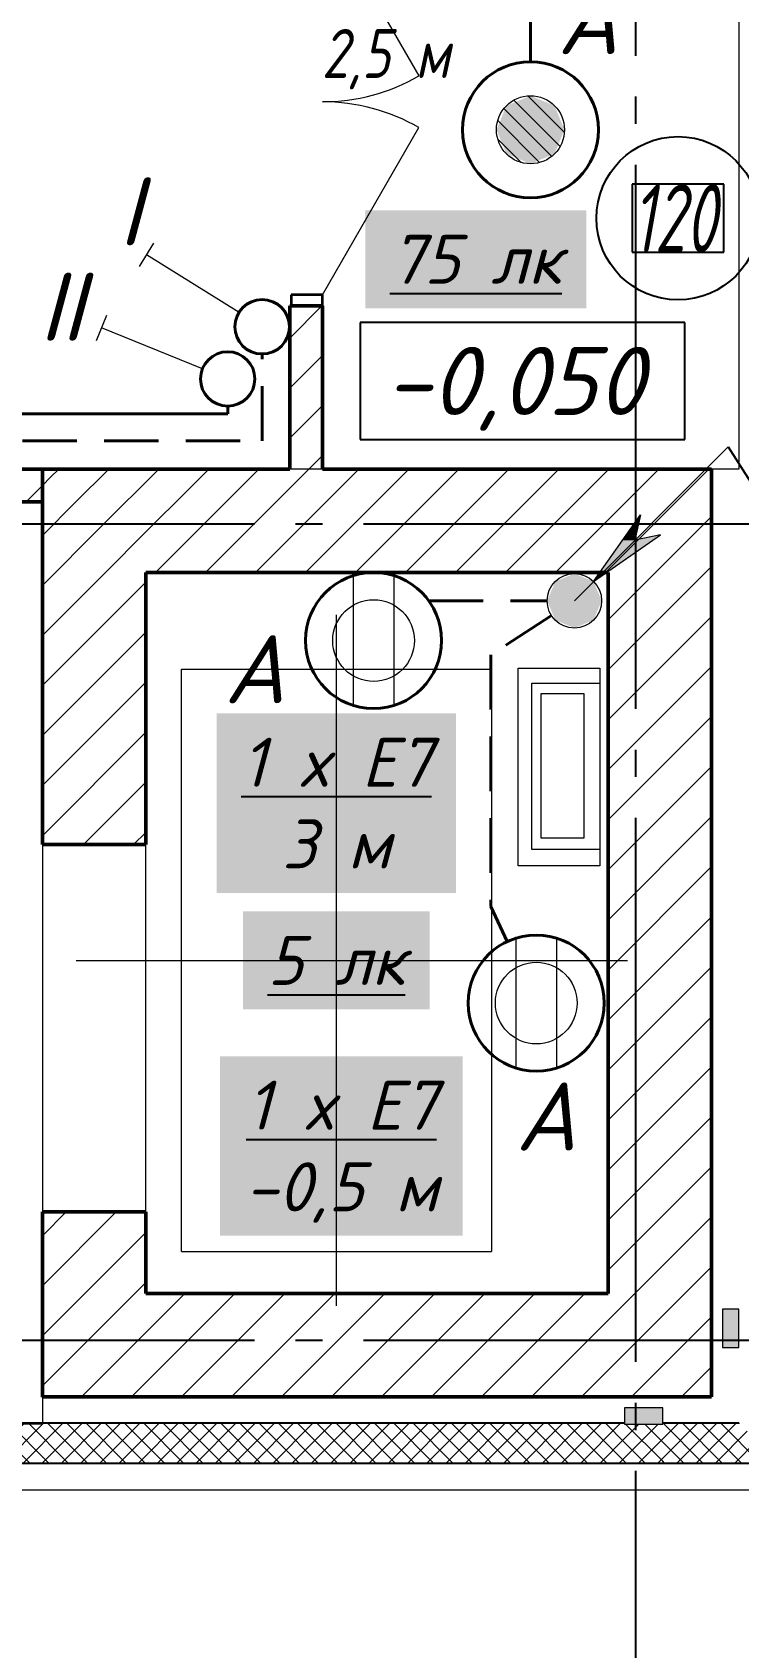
# Model space of a CAD drawing. Header units: millimetres. Extents: x 0 to 1293, y 0 to 420.
# Drawn here: x 562 to 588, y 148.3 to 207.7 of the extents above; entities that cross this region are included whole.
import ezdxf

# ---------------------------------------------------------------- set-up
doc = ezdxf.new("R2010")
doc.units = ezdxf.units.MM
for name, pattern in [('JIS_02_2.0', [3, 2, -1]), ('ГОСТ 2.303 5', [24, 20, -1.5, 1, -1.5]), ('СПКБ-0000-000-АР#001$0$Ashe', [300, 200, -100])]:
    doc.linetypes.add(name, pattern=pattern)
for name, color, linetype in [('@000', 7, 'Continuous'), ('Viewport1ForCustomObjects_0', 7, 'Continuous'), ('Viewport2ForCustomObjects_0', 7, 'Continuous'), ('Номер помещения', 7, 'Continuous'), ('СПКБ-0000-000-АР#001$0$Двери ArchiCAD', 7, 'Continuous'), ('СПКБ-0000-000-АР#001$0$Перекрытие новые', 7, 'Continuous'), ('СПКБ-0000-000-АР#001$0$Стены', 7, 'Continuous'), ('СПКБ-0000-000-АР#001$0$Фахверк', 7, 'Continuous'), ('Строительные оси', 7, 'Continuous'), ('ЭО_АВАРИЙНОЕ ОСВЕЩЕНИЕ', 7, 'Continuous'), ('ЭО_РАБОЧЕЕ ОСВЕЩЕНИЕ', 7, 'Continuous')]:
    doc.layers.add(name, color=color, linetype=linetype)
for name, color, linetype, lineweight, true_color in [('СПКБ-0000-000-АР#001$0$Двери ArchiCAD_Ном._пера__23', 7, 'Continuous', 35, 0xff6600), ('СПКБ-0000-000-АР#001$0$Двери ArchiCAD_Ном._пера__3', 7, 'Continuous', 18, 0xff6600), ('СПКБ-0000-000-АР#001$0$Двери ArchiCAD_Ном._пера__58', 7, 'Continuous', 50, 0xdf0000), ('СПКБ-0000-000-АР#001$0$Стены_Ном._пера__58', 7, 'Continuous', 50, 0xdf0000), ('СПКБ-0000-000-АР#001$0$Стены_Ном._пера__68', 7, 'Continuous', 20, 0xfd4435), ('СПКБ-0000-000-АР#001$0$Фахверк_Ном._пера__102', 7, 'Continuous', 13, 0xcccccc)]:
    doc.layers.add(name, color=color, linetype=linetype, lineweight=lineweight, true_color=true_color)
for name, color, linetype, lineweight in [('СПКБ-0000-000-АР#001$0$Линии_Ном._пера__20', 1, 'Continuous', 20), ('СПКБ-0000-000-АР#001$0$Лифты_Ном._пера__120', 7, 'Continuous', 13), ('СПКБ-0000-000-АР#001$0$Лифты_Ном._пера__20', 1, 'Continuous', 20), ('СПКБ-0000-000-АР#001$0$Перекрытие новые_Ном._пера__20', 1, 'Continuous', 20), ('СПКБ-0000-000-АР#001$0$Стены_Ном._пера__20', 1, 'Continuous', 20), ('СПКБ-0000-000-АР#001$0$Фахверк_Ном._пера__1', 7, 'Continuous', 13)]:
    doc.layers.add(name, color=color, linetype=linetype, lineweight=lineweight)
doc.styles.add('1.8', font='isocpeui.ttf', dxfattribs={"height": 1.8})
doc.styles.add('2.5', font='isocpeui.ttf')
doc.styles.add('CustomTextStyle16', font='isocpeui.ttf', dxfattribs={"height": 2.5})
doc.styles.add('CustomTextStyle49', font='isocpeui.ttf', dxfattribs={"width": 0.663175, "height": 2.5})
pattern_1 = [(45, (0, 0), (-35.35534, 35.35534), []), (135, (0, 0), (35.35534, 35.35534), [])]
pattern_2 = [(45, (0, 0), (-91.9239, 91.9239), [])]

# ---------------------------------------------------------------- blocks, each defined once
blk = doc.blocks.new('СПКБ-0000-000-АР#001$0$Перекрытие_1', base_point=(22461.2, 19188))
at = {"layer": 'СПКБ-0000-000-АР#001$0$Перекрытие новые_Ном._пера__20', "color": 1, "linetype": 'Continuous', "lineweight": 20, "flags": 128}
blk.add_lwpolyline([(22461.2, 19188), (22461.2, 15677.8), (25022.7, 15677.8), (25022.7, 7088.6), (22462.8, 7088.6), (22462.8, 3579), (17926.7, 3579), (17886.7, 19190.9)], close=True, dxfattribs=at)
blk = doc.blocks.new('СПКБ-0000-000-АР#001$0$Перекрытие_4', base_point=(22842.8, 6708.6))
at = {"layer": 'СПКБ-0000-000-АР#001$0$Перекрытие новые_Ном._пера__20', "color": 1, "linetype": 'Continuous', "lineweight": 20, "flags": 128}
blk.add_lwpolyline([(22842.8, 6708.6), (24542.8, 6708.6), (24543.8, 4058.6), (22842.8, 4058.6)], close=True, dxfattribs=at)
blk = doc.blocks.new('СПКБ-0000-000-АР#001$0$Стена_4', base_point=(17892.9, 3584))
at = {"layer": 'СПКБ-0000-000-АР#001$0$Стены_Ном._пера__68', "linetype": 'Continuous', "lineweight": 20, "true_color": 0xfd4435}
for points in [[(20133.4, 3584), (20133.4, 3581), (24603.1, 3581), (24603.1, 3584)], [(25022.7, 3584), (24743.1, 3584), (24743.1, 3581), (25025.7, 3581)], [(24603.1, 3437), (20133.4, 3437), (20133.4, 3434), (24603.1, 3434)], [(24603.1, 3434), (24743.1, 3434), (24743.1, 3437), (24603.1, 3437)], [(24743.1, 3434), (25172.7, 3434), (25169.7, 3437), (24743.1, 3437)]]:
    blk.add_hatch(color=20, dxfattribs=at).paths.add_polyline_path(points)
h = blk.add_hatch(dxfattribs=at)
h.set_pattern_fill('СЕТКА_5X5_ДИАГОНАЛЬНАЯ', color=20, style=0, pattern_type=2)
h.set_pattern_definition(pattern_1)
h.paths.add_polyline_path([(24603.1, 3581), (20133.4, 3581), (20133.4, 3484), (20133.4, 3437), (24603.1, 3437)])
h = blk.add_hatch(dxfattribs=at)
h.set_pattern_fill('СЕТКА_5X5_ДИАГОНАЛЬНАЯ', color=20, style=0, pattern_type=2)
h.set_pattern_definition(pattern_1)
h.paths.add_polyline_path([(24603.1, 3437), (24743.1, 3437), (24743.1, 3578.7), (24603.1, 3578.7)])
h = blk.add_hatch(dxfattribs=at)
h.set_pattern_fill('СЕТКА_5X5_ДИАГОНАЛЬНАЯ', color=20, style=0, pattern_type=2)
h.set_pattern_definition(pattern_1)
h.paths.add_polyline_path([(25025.7, 3581), (24743.1, 3581), (24743.1, 3437), (25169.7, 3437)])
at = {"layer": 'СПКБ-0000-000-АР#001$0$Стены_Ном._пера__68', "color": 20, "linetype": 'Continuous', "lineweight": 20, "true_color": 0xfd4435}
for p, q in [((24603.1, 3581), (20133.4, 3581)), ((25025.7, 3581), (24743.1, 3581)), ((20133.4, 3437), (24603.1, 3437)), ((24603.1, 3437), (24743.1, 3437)), ((24743.1, 3437), (25169.7, 3437))]:
    blk.add_line(p, q, dxfattribs=at)
at = {"layer": 'СПКБ-0000-000-АР#001$0$Стены_Ном._пера__68', "color": 20, "linetype": 'Continuous', "lineweight": 20, "true_color": 0xfd4435, "flags": 128}
for points in [[(24603.1, 3584), (20133.4, 3584)], [(25022.7, 3584), (24743.1, 3584)], [(20133.4, 3434), (25172.7, 3434)]]:
    blk.add_lwpolyline(points, dxfattribs=at)
blk = doc.blocks.new('СПКБ-0000-000-АР#001$0$Стена_11', base_point=(22842.8, 4058.6))
at = {"layer": 'СПКБ-0000-000-АР#001$0$Стены_Ном._пера__20', "linetype": 'Continuous', "lineweight": 20}
h = blk.add_hatch(dxfattribs=at)
h.set_pattern_fill('КИРПИЧ_ОБЫКНОВЕННЫЙ', color=1, style=0, pattern_type=2)
h.set_pattern_definition(pattern_2)
h.paths.add_polyline_path([(22462.8, 3678.6), (24922.8, 3678.6), (24542.8, 4058.6), (22842.8, 4058.6)])
at = {"layer": 'СПКБ-0000-000-АР#001$0$Стены_Ном._пера__58', "color": 12, "linetype": 'Continuous', "lineweight": 50, "true_color": 0xdf0000, "flags": 128}
for points in [[(24542.8, 4058.6), (22842.8, 4058.6)], [(22462.8, 3678.6), (24922.8, 3678.6)]]:
    blk.add_lwpolyline(points, dxfattribs=at)
blk = doc.blocks.new('СПКБ-0000-000-АР#001$0$Стена_12', base_point=(24542.8, 4058.6))
at = {"layer": 'СПКБ-0000-000-АР#001$0$Стены_Ном._пера__20', "linetype": 'Continuous', "lineweight": 20}
h = blk.add_hatch(dxfattribs=at)
h.set_pattern_fill('КИРПИЧ_ОБЫКНОВЕННЫЙ', color=1, style=0, pattern_type=2)
h.set_pattern_definition(pattern_2)
h.paths.add_polyline_path([(24922.8, 3678.6), (24922.8, 7088.6), (24542.8, 6708.6), (24542.8, 4058.6)])
at = {"layer": 'СПКБ-0000-000-АР#001$0$Стены_Ном._пера__58', "color": 12, "linetype": 'Continuous', "lineweight": 50, "true_color": 0xdf0000, "flags": 128}
for points in [[(24922.8, 3678.6), (24922.8, 7088.6)], [(24542.8, 6708.6), (24542.8, 4058.6)]]:
    blk.add_lwpolyline(points, dxfattribs=at)
blk = doc.blocks.new('СПКБ-0000-000-АР#001$0$Стена_13', base_point=(24542.8, 6708.6))
at = {"layer": 'СПКБ-0000-000-АР#001$0$Стены_Ном._пера__20', "linetype": 'Continuous', "lineweight": 20}
h = blk.add_hatch(dxfattribs=at)
h.set_pattern_fill('КИРПИЧ_ОБЫКНОВЕННЫЙ', color=1, style=0, pattern_type=2)
h.set_pattern_definition(pattern_2)
h.paths.add_polyline_path([(24922.8, 7088.6), (22462.8, 7088.6), (22842.8, 6708.6), (24542.8, 6708.6)])
at = {"layer": 'СПКБ-0000-000-АР#001$0$Стены_Ном._пера__58', "color": 12, "linetype": 'Continuous', "lineweight": 50, "true_color": 0xdf0000, "flags": 128}
for points in [[(23372.1, 7088.6), (22462.8, 7088.6)], [(24922.8, 7088.6), (23492.1, 7088.6)], [(22842.8, 6708.6), (24542.8, 6708.6)]]:
    blk.add_lwpolyline(points, dxfattribs=at)
blk = doc.blocks.new('СПКБ-0000-000-АР#001$0$Простой Проем Двери_3')
at = {"layer": 'СПКБ-0000-000-АР#001$0$Двери ArchiCAD_Ном._пера__58', "color": 12, "linetype": 'Continuous', "lineweight": 50, "true_color": 0xdf0000}
for p, q in [((-675, -380), (-675, 0)), ((675, -380), (675, 0))]:
    blk.add_line(p, q, dxfattribs=at)
blk = doc.blocks.new('СПКБ-0000-000-АР#001$0$Стена_14', base_point=(22842.8, 6708.6))
at = {"layer": 'СПКБ-0000-000-АР#001$0$Стены_Ном._пера__20', "linetype": 'Continuous', "lineweight": 20}
h = blk.add_hatch(dxfattribs=at)
h.set_pattern_fill('КИРПИЧ_ОБЫКНОВЕННЫЙ', color=1, style=0, pattern_type=2)
h.set_pattern_definition(pattern_2)
h.paths.add_polyline_path([(22462.8, 5708.6), (22842.8, 5708.6), (22842.8, 6708.6), (22462.8, 7088.6)])
h = blk.add_hatch(dxfattribs=at)
h.set_pattern_fill('КИРПИЧ_ОБЫКНОВЕННЫЙ', color=1, style=0, pattern_type=2)
h.set_pattern_definition(pattern_2)
h.paths.add_polyline_path([(22462.8, 3678.6), (22842.8, 4058.6), (22842.8, 4358.6), (22462.8, 4358.6)])
at = {"layer": 'СПКБ-0000-000-АР#001$0$Стены_Ном._пера__58', "color": 12, "linetype": 'Continuous', "lineweight": 50, "true_color": 0xdf0000, "flags": 128}
for points in [[(22462.8, 7088.6), (22462.8, 5708.6)], [(22842.8, 5708.6), (22842.8, 6708.6)], [(22462.8, 4358.6), (22462.8, 3678.6)], [(22842.8, 4058.6), (22842.8, 4358.6)]]:
    blk.add_lwpolyline(points, dxfattribs=at)
at = {"layer": 'СПКБ-0000-000-АР#001$0$Двери ArchiCAD', "color": 21, "linetype": 'Continuous', "lineweight": 18, "true_color": 0xff9955, "xscale": -1, "zscale": 1000, "rotation": 90}
blk.add_blockref('СПКБ-0000-000-АР#001$0$Простой Проем Двери_3', (22462.8, 5033.6), dxfattribs=at)
blk = doc.blocks.new('СПКБ-0000-000-АР#001$0$Однопольная Дверь 19')
at = {"layer": 'СПКБ-0000-000-АР#001$0$Двери ArchiCAD_Ном._пера__23', "color": 30, "linetype": 'Continuous', "lineweight": 35, "true_color": 0xff6600}
for p, q in [((-460, 0), (-500, 0)), ((-500, 0), (-500, -115)), ((-460, -115), (-460, 0)), ((500, 0), (460, 0)), ((460, 0), (460, -115)), ((500, -115), (500, 0)), ((-500, -115), (-460, -115)), ((460, -115), (500, -115))]:
    blk.add_line(p, q, dxfattribs=at)
at = {"layer": 'СПКБ-0000-000-АР#001$0$Двери ArchiCAD_Ном._пера__3', "color": 30, "linetype": 'Continuous', "lineweight": 18, "true_color": 0xff6600}
blk.add_line((460, 0), (-336.7, 460), dxfattribs=at)
blk.add_arc((460, 0), 920, 150, 180, dxfattribs=at)
at = {"layer": 'СПКБ-0000-000-АР#001$0$Двери ArchiCAD_Ном._пера__58', "color": 12, "linetype": 'Continuous', "lineweight": 50, "true_color": 0xdf0000}
for p, q in [((-500, 5), (-537, 5)), ((-500, 0), (-500, 5)), ((-500, -115), (-500, 0)), ((500, 0), (500, 5)), ((500, 5), (537, 5)), ((500, -115), (500, 0)), ((-500, -115), (-537, -115)), ((500, -115), (537, -115))]:
    blk.add_line(p, q, dxfattribs=at)
blk = doc.blocks.new('СПКБ-0000-000-АР#001$0$Стена_24', base_point=(22462.8, 7088.6))
at = {"layer": 'СПКБ-0000-000-АР#001$0$Стены_Ном._пера__20', "linetype": 'Continuous', "lineweight": 20}
h = blk.add_hatch(dxfattribs=at)
h.set_pattern_fill('КИРПИЧ_ОБЫКНОВЕННЫЙ', color=1, style=0, pattern_type=2)
h.set_pattern_definition(pattern_2)
h.paths.add_polyline_path([(18468.1, 7088.6), (18468.1, 6968.6), (18598.1, 6968.6), (18598.1, 7083.6), (18598.1, 7088.6)])
h = blk.add_hatch(dxfattribs=at)
h.set_pattern_fill('КИРПИЧ_ОБЫКНОВЕННЫЙ', color=1, style=0, pattern_type=2)
h.set_pattern_definition(pattern_2)
h.paths.add_polyline_path([(22462.8, 7088.6), (19598.1, 7088.6), (19598.1, 7083.6), (19598.1, 6968.6), (22462.8, 6968.6)])
at = {"layer": 'СПКБ-0000-000-АР#001$0$Стены_Ном._пера__58', "color": 12, "linetype": 'Continuous', "lineweight": 50, "true_color": 0xdf0000}
for p, q in [((18598.1, 7088.6), (18561.1, 7088.6)), ((18598.1, 7083.6), (18598.1, 7088.6)), ((18598.1, 6968.6), (18598.1, 7083.6)), ((19598.1, 7088.6), (19635.1, 7088.6)), ((19598.1, 7083.6), (19598.1, 7088.6)), ((19598.1, 6968.6), (19598.1, 7083.6)), ((18598.1, 6968.6), (18561.1, 6968.6)), ((19598.1, 6968.6), (19635.1, 6968.6))]:
    blk.add_line(p, q, dxfattribs=at)
at = {"layer": 'СПКБ-0000-000-АР#001$0$Стены_Ном._пера__58', "color": 12, "linetype": 'Continuous', "lineweight": 50, "true_color": 0xdf0000, "flags": 128}
for points in [[(18598.1, 7088.6), (18468.1, 7088.6)], [(18468.1, 7088.6), (18468.1, 6968.6)], [(22462.8, 7088.6), (19598.1, 7088.6)], [(22462.8, 6968.6), (22462.8, 7088.6)], [(18468.1, 6968.6), (18598.1, 6968.6)], [(19598.1, 6968.6), (22462.8, 6968.6)]]:
    blk.add_lwpolyline(points, dxfattribs=at)
at = {"layer": 'СПКБ-0000-000-АР#001$0$Двери ArchiCAD', "color": 21, "linetype": 'Continuous', "lineweight": 18, "true_color": 0xff9955, "zscale": 1000}
blk.add_blockref('СПКБ-0000-000-АР#001$0$Однопольная Дверь 19', (19098.1, 7083.6), dxfattribs=at)
blk = doc.blocks.new('СПКБ-0000-000-АР#001$0$Двупольная Дверь 19_3')
at = {"layer": 'СПКБ-0000-000-АР#001$0$Двери ArchiCAD_Ном._пера__23', "color": 30, "linetype": 'Continuous', "lineweight": 35, "true_color": 0xff6600}
for p, q in [((-710, 0), (-750, 0)), ((-750, 0), (-750, -115)), ((-710, -115), (-710, 0)), ((750, 0), (710, 0)), ((710, 0), (710, -115)), ((750, -115), (750, 0)), ((-750, -115), (-710, -115)), ((710, -115), (750, -115))]:
    blk.add_line(p, q, dxfattribs=at)
at = {"layer": 'СПКБ-0000-000-АР#001$0$Двери ArchiCAD_Ном._пера__3', "color": 30, "linetype": 'Continuous', "lineweight": 18, "true_color": 0xff6600}
for p, q in [((-710, 0), (-95.1, 355)), ((710, 0), (95.1, 355))]:
    blk.add_line(p, q, dxfattribs=at)
for centre, start, end in [((-710, 0), 0, 30), ((710, 0), 150, 180)]:
    blk.add_arc(centre, 710, start, end, dxfattribs=at)
at = {"layer": 'СПКБ-0000-000-АР#001$0$Двери ArchiCAD_Ном._пера__58', "color": 12, "linetype": 'Continuous', "lineweight": 50, "true_color": 0xdf0000}
for p, q in [((-750, 0), (-787, 0)), ((-750, 0), (-750, -115)), ((750, 0), (750, -115)), ((750, 0), (787, 0)), ((-750, -115), (-750, -120)), ((750, -115), (750, -120)), ((-750, -120), (-787, -120)), ((750, -120), (787, -120))]:
    blk.add_line(p, q, dxfattribs=at)
blk = doc.blocks.new('СПКБ-0000-000-АР#001$0$Стена_25', base_point=(23372.1, 6708.6))
at = {"layer": 'СПКБ-0000-000-АР#001$0$Стены_Ном._пера__20', "linetype": 'Continuous', "lineweight": 20}
h = blk.add_hatch(dxfattribs=at)
h.set_pattern_fill('КИРПИЧ_ОБЫКНОВЕННЫЙ', color=1, style=0, pattern_type=2)
h.set_pattern_definition(pattern_2)
h.paths.add_polyline_path([(23492.1, 9657.3), (23372.1, 9657.3), (23372.1, 9188.5), (23377.1, 9188.5), (23492.1, 9188.5)])
h = blk.add_hatch(dxfattribs=at)
h.set_pattern_fill('КИРПИЧ_ОБЫКНОВЕННЫЙ', color=1, style=0, pattern_type=2)
h.set_pattern_definition(pattern_2)
h.paths.add_polyline_path([(23372.1, 7088.6), (23492.1, 7088.6), (23492.1, 7688.5), (23377.1, 7688.5), (23372.1, 7688.5)])
at = {"layer": 'СПКБ-0000-000-АР#001$0$Стены_Ном._пера__58', "color": 12, "linetype": 'Continuous', "lineweight": 50, "true_color": 0xdf0000}
for p, q in [((23372.1, 9188.5), (23372.1, 9225.5)), ((23492.1, 9188.5), (23492.1, 9225.5)), ((23377.1, 9188.5), (23372.1, 9188.5)), ((23492.1, 9188.5), (23377.1, 9188.5)), ((23372.1, 7688.5), (23372.1, 7651.5)), ((23377.1, 7688.5), (23372.1, 7688.5)), ((23492.1, 7688.5), (23377.1, 7688.5)), ((23492.1, 7688.5), (23492.1, 7651.5))]:
    blk.add_line(p, q, dxfattribs=at)
at = {"layer": 'СПКБ-0000-000-АР#001$0$Стены_Ном._пера__58', "color": 12, "linetype": 'Continuous', "lineweight": 50, "true_color": 0xdf0000, "flags": 128}
for points in [[(23492.1, 9657.3), (23372.1, 9657.3)], [(23372.1, 9657.3), (23372.1, 9188.5)], [(23492.1, 9188.5), (23492.1, 9657.3)], [(23372.1, 7688.5), (23372.1, 7088.6)], [(23492.1, 7088.6), (23492.1, 7688.5)]]:
    blk.add_lwpolyline(points, dxfattribs=at)
at = {"layer": 'СПКБ-0000-000-АР#001$0$Двери ArchiCAD', "color": 21, "linetype": 'Continuous', "lineweight": 18, "true_color": 0xff9955, "zscale": 1000, "rotation": 270}
blk.add_blockref('СПКБ-0000-000-АР#001$0$Двупольная Дверь 19_3', (23492.1, 8438.5), dxfattribs=at)
blk = doc.blocks.new('СПКБ-0000-000-АР#001$0$Колонна_148', base_point=(24673.1, 3608.7))
at = {"layer": 'СПКБ-0000-000-АР#001$0$Фахверк_Ном._пера__102', "linetype": 'Continuous', "lineweight": 13, "true_color": 0xcccccc}
blk.add_hatch(color=254, dxfattribs=at).paths.add_polyline_path([(24603.1, 3578.7), (24743.1, 3578.7), (24743.1, 3638.7), (24603.1, 3638.7)])
at = {"layer": 'СПКБ-0000-000-АР#001$0$Фахверк_Ном._пера__1', "color": 7, "linetype": 'Continuous', "lineweight": 13, "flags": 128}
blk.add_lwpolyline([(24603.1, 3578.7), (24743.1, 3578.7), (24743.1, 3638.7), (24603.1, 3638.7)], close=True, dxfattribs=at)
blk = doc.blocks.new('СПКБ-0000-000-АР#001$0$Колонна_149', base_point=(24993.1, 3930.7))
at = {"layer": 'СПКБ-0000-000-АР#001$0$Фахверк_Ном._пера__102', "linetype": 'Continuous', "lineweight": 13, "true_color": 0xcccccc}
blk.add_hatch(color=254, dxfattribs=at).paths.add_polyline_path([(25023.1, 3860.7), (25023.1, 4000.7), (24963.1, 4000.7), (24963.1, 3860.7)])
at = {"layer": 'СПКБ-0000-000-АР#001$0$Фахверк_Ном._пера__1', "color": 7, "linetype": 'Continuous', "lineweight": 13, "flags": 128}
blk.add_lwpolyline([(25023.1, 3860.7), (25023.1, 4000.7), (24963.1, 4000.7), (24963.1, 3860.7)], close=True, dxfattribs=at)
blk = doc.blocks.new('*E595')
at = {"layer": 'СПКБ-0000-000-АР#001$0$Линии_Ном._пера__20', "color": 1, "linetype": 'Continuous', "lineweight": 20}
blk.add_line((529.446, 84.003), (459.25, 84.003), dxfattribs=at)
at = {"layer": 'СПКБ-0000-000-АР#001$0$Лифты_Ном._пера__120', "color": 7, "linetype": 'СПКБ-0000-000-АР#001$0$Ashe', "lineweight": 13}
for p, q in [((511.757, 90.773), (511.757, 116.173)), ((502.184, 103.473), (522.457, 103.473))]:
    blk.add_line(p, q, dxfattribs=at)
at = {"layer": 'СПКБ-0000-000-АР#001$0$Лифты_Ном._пера__20', "color": 1, "linetype": 'Continuous', "lineweight": 20}
for p, q in [((506.057, 92.773), (506.057, 114.173)), ((506.057, 114.173), (517.457, 114.173)), ((517.457, 114.173), (517.457, 92.773)), ((518.436, 106.951), (518.436, 114.218)), ((518.436, 114.218), (521.444, 114.218)), ((521.444, 114.218), (521.444, 106.951)), ((518.945, 107.544), (518.945, 113.667)), ((518.945, 113.667), (521.444, 113.667)), ((521.444, 113.667), (521.444, 107.544)), ((519.283, 107.968), (519.283, 113.286)), ((519.283, 113.286), (520.851, 113.286)), ((520.851, 113.286), (520.851, 107.968)), ((521.444, 107.544), (518.945, 107.544)), ((520.851, 107.968), (519.283, 107.968)), ((521.444, 106.951), (518.436, 106.951)), ((506.057, 92.773), (517.457, 92.773))]:
    blk.add_line(p, q, dxfattribs=at)
at = {"layer": 'СПКБ-0000-000-АР#001$0$Перекрытие новые', "color": 1, "linetype": 'Continuous', "lineweight": 20, "xscale": 0.01, "yscale": 0.01, "zscale": 0.01}
for name, p in [('СПКБ-0000-000-АР#001$0$Перекрытие_1', (500.931, 242.523)), ('СПКБ-0000-000-АР#001$0$Перекрытие_4', (504.746, 117.728))]:
    blk.add_blockref(name, p, dxfattribs=at)
at = {"layer": 'СПКБ-0000-000-АР#001$0$Стены', "color": 12, "lineweight": 50, "true_color": 0xdf0000, "xscale": 0.01, "yscale": 0.01, "zscale": 0.01}
for name, p in [('СПКБ-0000-000-АР#001$0$Стена_25', (510.04, 117.728)), ('СПКБ-0000-000-АР#001$0$Стена_24', (500.946, 121.528)), ('СПКБ-0000-000-АР#001$0$Стена_13', (521.747, 117.728)), ('СПКБ-0000-000-АР#001$0$Стена_14', (504.746, 117.728)), ('СПКБ-0000-000-АР#001$0$Стена_12', (521.747, 91.229)), ('СПКБ-0000-000-АР#001$0$Стена_11', (504.746, 91.229))]:
    blk.add_blockref(name, p, dxfattribs=at)
at = {"layer": 'СПКБ-0000-000-АР#001$0$Стены', "color": 20, "lineweight": 20, "true_color": 0xfd4435, "xscale": 0.01, "yscale": 0.01, "zscale": 0.01}
blk.add_blockref('СПКБ-0000-000-АР#001$0$Стена_4', (455.248, 86.483), dxfattribs=at)
at = {"layer": 'СПКБ-0000-000-АР#001$0$Фахверк', "color": 7, "lineweight": 13, "xscale": 0.01, "yscale": 0.01, "zscale": 0.01}
for name, p in [('СПКБ-0000-000-АР#001$0$Колонна_149', (526.25, 89.95)), ('СПКБ-0000-000-АР#001$0$Колонна_148', (523.05, 86.73))]:
    blk.add_blockref(name, p, dxfattribs=at)
blk = doc.blocks.new('*E596')
at = {"layer": 'Номер помещения', "color": 7, "linetype": 'Continuous', "true_color": 0xffffff}
for p, q in [((547.44, 140.495), (544.065, 140.495)), ((544.065, 140.495), (544.065, 137.995)), ((547.44, 137.995), (547.44, 140.495)), ((544.065, 137.995), (547.44, 137.995)), ((544.065, 137.995), (544.065, 137.995))]:
    blk.add_line(p, q, dxfattribs=at)
at = {"layer": 'Номер помещения', "color": 7, "true_color": 0xffffff}
for p, q in [((546.003, 135.419), (534.065, 135.419)), ((534.065, 135.419), (534.065, 131.119)), ((546.003, 131.119), (546.003, 135.419)), ((534.065, 131.119), (546.003, 131.119)), ((534.065, 131.119), (534.065, 131.119))]:
    blk.add_line(p, q, dxfattribs=at)
at = {"layer": 'Номер помещения', "color": 6, "linetype": 'Continuous'}
for p, q in [((546.003, 135.419), (534.065, 135.419)), ((534.065, 135.419), (534.065, 131.119)), ((546.003, 131.119), (546.003, 135.419)), ((534.065, 131.119), (546.003, 131.119))]:
    blk.add_line(p, q, dxfattribs=at)
blk.add_circle((545.752, 139.245), 3, dxfattribs=at)
at = {"layer": 'Строительные оси', "color": 3, "linetype": 'ГОСТ 2.303 5', "lineweight": 25}
for p, q in [((544.188, 261.215), (544.188, 14)), ((578.188, 128), (14.188, 128)), ((578.188, 98), (14.188, 98))]:
    blk.add_line(p, q, dxfattribs=at)
at = {"layer": 'ЭО_АВАРИЙНОЕ ОСВЕЩЕНИЕ', "color": 1, "linetype": 'JIS_02_2.0', "lineweight": 40}
for p, q in [((540.329, 144.998), (540.329, 154.828)), ((530.464, 131.071), (530.464, 134.258)), ((518.654, 131.071), (530.464, 131.071)), ((536.591, 125.188), (540.943, 125.188)), ((541.104, 124.644), (538.874, 123.197)), ((538.874, 123.197), (538.874, 113.951)), ((538.874, 113.951), (539.477, 112.667))]:
    blk.add_line(p, q, dxfattribs=at)
at = {"layer": 'ЭО_АВАРИЙНОЕ ОСВЕЩЕНИЕ', "color": 1, "lineweight": 0}
for p, q in [((540.234, 143.744), (541.575, 142.403)), ((539.353, 143.278), (541.109, 141.521)), ((539.717, 143.588), (541.419, 141.886)), ((539.125, 142.833), (540.664, 141.293)), ((539.126, 142.158), (539.989, 141.295))]:
    blk.add_line(p, q, dxfattribs=at)
at = {"layer": 'ЭО_АВАРИЙНОЕ ОСВЕЩЕНИЕ', "color": 7, "lineweight": 0}
for p, q in [((525.955, 137.476), (526.484, 138.325)), ((529.615, 135.786), (526.219, 137.901)), ((541.943, 125.188), (547.6, 130.845)), ((542.65, 125.895), (544.371, 128.352)), ((544.371, 128.352), (544.165, 127.411)), ((542.65, 125.895), (545.107, 127.616)), ((545.107, 127.616), (544.165, 127.411))]:
    blk.add_line(p, q, dxfattribs=at)
for points in [[(533.811, 126.113), (533.811, 121.343)], [(535.311, 126.113), (535.311, 121.343)], [(539.791, 112.79), (539.791, 108.02)], [(541.291, 112.79), (541.291, 108.02)]]:
    blk.add_lwpolyline(points, dxfattribs=at)
at = {"layer": 'ЭО_АВАРИЙНОЕ ОСВЕЩЕНИЕ', "color": 1, "lineweight": 40}
for centre, radius in [((540.329, 142.498), 2.5), ((530.464, 135.258), 1), ((534.561, 123.728), 2.5), ((540.541, 110.405), 2.5)]:
    blk.add_circle(centre, radius, dxfattribs=at)
at = {"layer": 'ЭО_АВАРИЙНОЕ ОСВЕЩЕНИЕ', "color": 7, "lineweight": 0}
for centre, radius in [((540.329, 142.498), 1.25), ((541.943, 125.188), 1), ((534.561, 123.728), 1.5), ((540.541, 110.405), 1.5)]:
    blk.add_circle(centre, radius, dxfattribs=at)
at = {"layer": 'ЭО_АВАРИЙНОЕ ОСВЕЩЕНИЕ', "color": 1, "lineweight": 0}
for points in [[(540.329, 143.748), (539.445, 143.382), (541.213, 143.382)], [(539.445, 143.382), (539.079, 142.498), (541.579, 142.498)], [(539.445, 143.382), (541.213, 143.382), (541.579, 142.498)], [(539.079, 142.498), (539.445, 141.614), (541.213, 141.614)], [(539.079, 142.498), (541.579, 142.498), (541.213, 141.614)], [(539.445, 141.614), (541.213, 141.614), (540.329, 141.248)], [(544.371, 128.352), (543.855, 127.616), (544.21, 127.616)], [(543.711, 127.411), (544.165, 127.411), (542.65, 125.895)], [(544.165, 127.411), (544.814, 127.411), (542.65, 125.895)], [(543.855, 127.616), (543.711, 127.411), (544.165, 127.411)], [(543.855, 127.616), (544.21, 127.616), (544.165, 127.411)], [(545.107, 127.616), (544.165, 127.411), (544.814, 127.411)]]:
    blk.add_solid(points, dxfattribs=at)
at = {"layer": 'ЭО_АВАРИЙНОЕ ОСВЕЩЕНИЕ', "color": 1, "lineweight": 40}
for points in [[(544.371, 128.352), (543.855, 127.616), (544.21, 127.616)], [(543.711, 127.411), (542.855, 126.188), (543.068, 126.188)], [(543.711, 127.411), (544.814, 127.411), (543.068, 126.188)], [(543.855, 127.616), (543.711, 127.411), (544.165, 127.411)], [(543.855, 127.616), (544.21, 127.616), (544.165, 127.411)], [(545.107, 127.616), (544.165, 127.411), (544.814, 127.411)], [(541.236, 125.895), (540.943, 125.188), (540.943, 125.188)], [(541.236, 125.895), (540.943, 125.188), (542.943, 125.188)], [(541.943, 126.188), (541.236, 125.895), (541.236, 125.895)], [(541.943, 126.188), (541.236, 125.895), (542.65, 125.895)], [(541.236, 125.895), (542.65, 125.895), (542.943, 125.188)], [(541.943, 126.188), (542.65, 125.895), (542.65, 125.895)], [(542.855, 126.188), (543.068, 126.188), (542.65, 125.895)], [(542.65, 125.895), (542.943, 125.188), (542.943, 125.188)], [(540.943, 125.188), (541.236, 124.481), (541.236, 124.481)], [(540.943, 125.188), (541.236, 124.481), (542.65, 124.481)], [(540.943, 125.188), (542.943, 125.188), (542.65, 124.481)], [(542.943, 125.188), (542.65, 124.481), (542.65, 124.481)], [(541.236, 124.481), (541.943, 124.188), (541.943, 124.188)], [(541.236, 124.481), (542.65, 124.481), (541.943, 124.188)], [(542.65, 124.481), (541.943, 124.188), (541.943, 124.188)]]:
    blk.add_solid(points, dxfattribs=at)
at = {"layer": 'ЭО_РАБОЧЕЕ ОСВЕЩЕНИЕ', "color": 7, "lineweight": 0}
for p, q in [((524.375, 134.756), (524.75, 135.683)), ((528.27, 133.717), (524.563, 135.219))]:
    blk.add_line(p, q, dxfattribs=at)
at = {"layer": 'ЭО_РАБОЧЕЕ ОСВЕЩЕНИЕ', "color": 5, "lineweight": 40}
for p, q in [((529.197, 132.063), (493.006, 132.063)), ((529.197, 132.342), (529.197, 132.063))]:
    blk.add_line(p, q, dxfattribs=at)
blk.add_circle((529.197, 133.342), 1, dxfattribs=at)
at = {"layer": 'Номер помещения', "color": 7, "linetype": 'Continuous', "style": 'CustomTextStyle49', "width": 0.663175}
blk.add_text('120', height=2.5, dxfattribs=at).set_placement((544.065, 137.995))
at = {"layer": 'Номер помещения', "color": 7, "linetype": 'Continuous', "style": 'CustomTextStyle16'}
blk.add_text('-0,050', height=2.5, dxfattribs=at).set_placement((534.965, 132.019))
blk = doc.blocks.new('CustomObjectsInViewport1_0')
at = {"layer": 'ЭО_АВАРИЙНОЕ ОСВЕЩЕНИЕ'}
blk.add_line((587.6, 192.431), (593.464, 183.2), dxfattribs=at)

msp = doc.modelspace()

# ---------------------------------------------------------------- block references
at = {"layer": '@000', "color": 1, "linetype": 'JIS_02_2.0', "lineweight": 40}
msp.add_blockref('*E595', (61.438, 70.086), dxfattribs=at)
at = {"layer": 'Viewport1ForCustomObjects_0'}
msp.add_blockref('CustomObjectsInViewport1_0', (0, 0), dxfattribs=at)
at = {"layer": 'Viewport2ForCustomObjects_0'}
msp.add_blockref('*E596', (40, 61.586), dxfattribs=at)

# ---------------------------------------------------------------- texts
at = {"layer": 'ЭО_АВАРИЙНОЕ ОСВЕЩЕНИЕ', "attachment_point": 5}
for s, insert, char_height, style in [('{\\W0.8;\\L1 x Е4/1\\P\\l2,5 м}', (575.006, 208.179), 1.8, '1.8'), ('I', (565.599, 201.088), 2.5, '2.5')]:
    msp.add_mtext(s, dxfattribs=dict(at, insert=insert, char_height=char_height, style=style))
at = {"layer": 'ЭО_АВАРИЙНОЕ ОСВЕЩЕНИЕ', "color": 1, "char_height": 2.5, "attachment_point": 5, "style": '2.5'}
for insert in [(582.435, 208.113), (570.187, 184.259), (580.902, 167.821)]:
    msp.add_mtext('А', dxfattribs=dict(at, insert=insert))
at = {"layer": 'ЭО_АВАРИЙНОЕ ОСВЕЩЕНИЕ', "char_height": 1.8, "attachment_point": 5, "style": '1.8', "bg_fill": 1, "box_fill_scale": 1.5, "bg_fill_color": 7, "bg_fill_true_color": 16777215, "bg_fill_transparency": 0}
for s, insert in [('{\\L1 x Е7\\P}3 м', (573.195, 179.34)), ('{\\L5 лк}', (573.195, 173.559)), ('{\\L1 x Е7\\P}-0,5 м', (573.379, 166.528))]:
    msp.add_mtext(s, dxfattribs=dict(at, insert=insert))
at = {"layer": 'ЭО_РАБОЧЕЕ ОСВЕЩЕНИЕ', "insert": (578.318, 199.324), "char_height": 1.8, "attachment_point": 5, "style": '1.8', "bg_fill": 1, "box_fill_scale": 1.5, "bg_fill_color": 7, "bg_fill_true_color": 16777215, "bg_fill_transparency": 0}
msp.add_mtext('{\\L75 лк}', dxfattribs=at)
at = {"layer": 'ЭО_РАБОЧЕЕ ОСВЕЩЕНИЕ', "insert": (563.079, 197.584), "char_height": 2.5, "attachment_point": 5, "style": '2.5'}
msp.add_mtext('II', dxfattribs=at)

doc.saveas('drawing.dxf')
